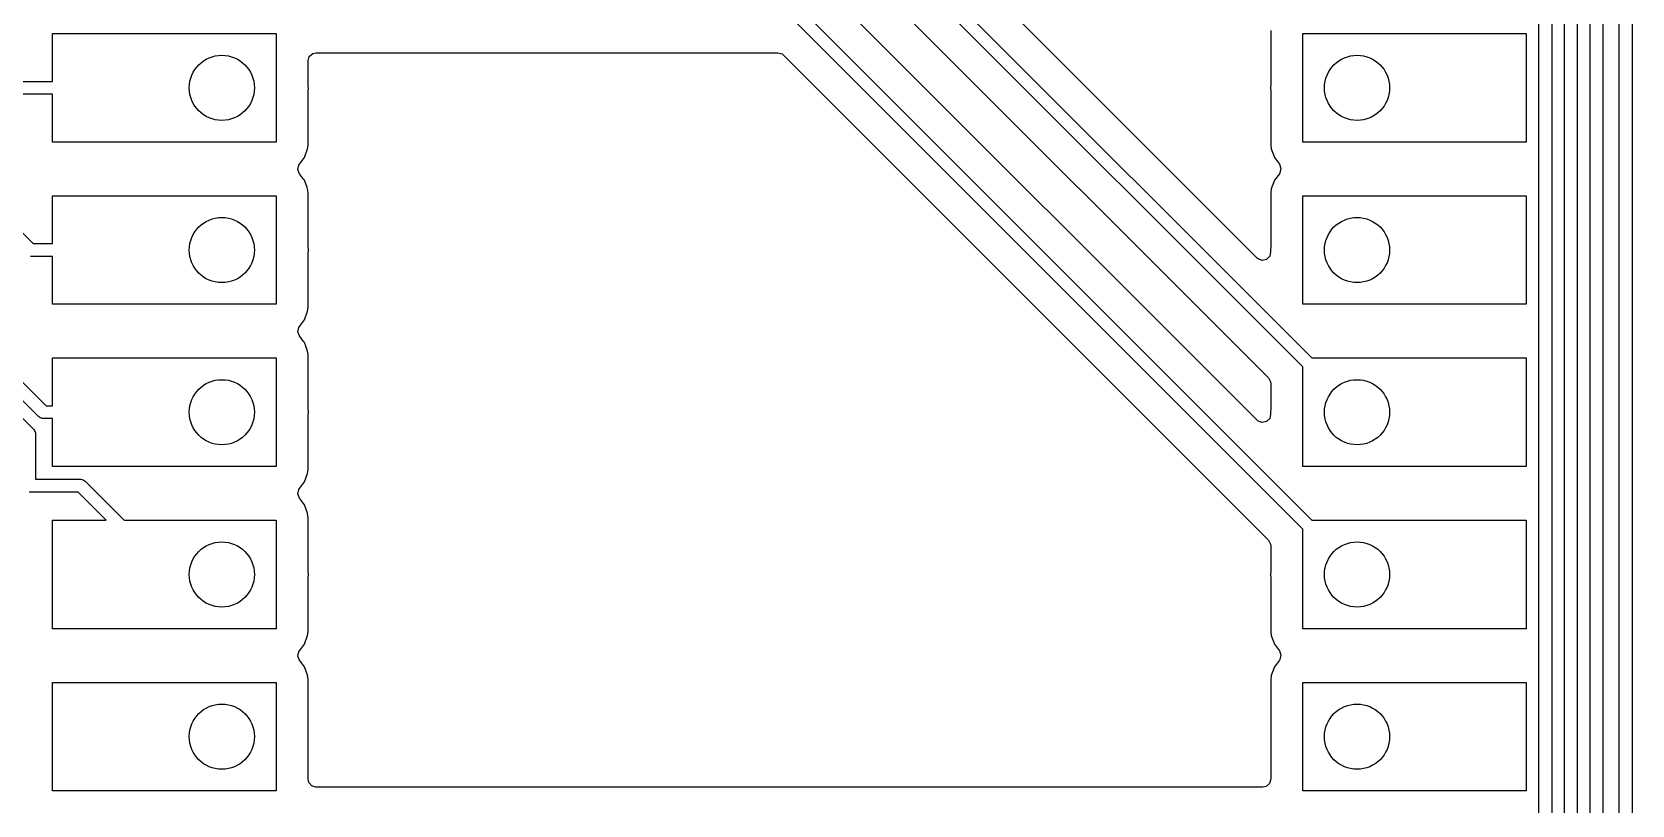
# Model space of a CAD drawing. Extents: x 98 to 223, y -135 to -41.
# Drawn here: x 197.53 to 222.59, y -95.94 to -83.84 of the extents above; entities that cross this region are included whole.
import ezdxf

# ---------------------------------------------------------------- set-up
doc = ezdxf.new("R2010")
doc.units = 0
doc.layers.add('BLACK', color=7, linetype='CONTINUOUS')

msp = doc.modelspace()

# ---------------------------------------------------------------- linework, layer by layer
at = {"layer": 'BLACK', "linetype": 'CONTINUOUS'}
for p, q in [((222.388125, -105.088296), (222.388125, -51.103609)), ((222.588125, -51.062188), (222.588125, -105.129718)), ((222.13125, -51.34375), (222.13125, -104.433186)), ((221.93125, -104.391764), (221.93125, -51.385172)), ((221.53125, -104.226078), (221.53125, -55.461422)), ((221.73125, -55.42), (221.73125, -104.2675)), ((221.13125, -101.062328), (221.13125, -58.205172)), ((221.33125, -58.16375), (221.33125, -101.10375)), ((201.75125, -73.122328), (217.572671, -88.94375)), ((216.716817, -87.380081), (202.288069, -72.951333)), ((217.43125, -89.085171), (201.580539, -73.234461)), ((202.06568, -74.427415), (216.894432, -89.256168)), ((216.716817, -89.920082), (209.99884, -83.202105)), ((217.43125, -91.625172), (209.469828, -83.66375)), ((209.581961, -83.493039), (217.572672, -91.48375)), ((197.85125, -84.61375), (197.85125, -83.86375)), ((197.85125, -83.86375), (201.35125, -83.86375)), ((201.35125, -83.86375), (201.35125, -85.56375)), ((216.93075, -83.815885), (216.93075, -84.649366)), ((217.43125, -85.56375), (217.43125, -83.86375)), ((217.43125, -83.86375), (220.93125, -83.86375)), ((220.93125, -83.86375), (220.93125, -85.56375)), ((201.871434, -84.221211), (201.924238, -84.175456)), ((201.924238, -84.175456), (201.975749, -84.16425)), ((201.975749, -84.16425), (209.211153, -84.16425)), ((209.211153, -84.16425), (209.278192, -84.183935)), ((209.278192, -84.183935), (209.298834, -84.200569)), ((209.298834, -84.200569), (216.894431, -91.796166)), ((201.851749, -84.28825), (201.871434, -84.221211)), ((201.851749, -84.649363), (201.851749, -84.28825)), ((153.335172, -84.61375), (197.85125, -84.61375)), ((201.852221, -84.660171), (201.851749, -84.649363)), ((201.856081, -84.704292), (201.852221, -84.660171)), ((216.930278, -84.660173), (216.925591, -84.713747)), ((216.93075, -84.649366), (216.930278, -84.660173)), ((197.85125, -84.81375), (153.29375, -84.81375)), ((197.85125, -85.56375), (197.85125, -84.81375)), ((201.851749, -84.778133), (201.852221, -84.767326)), ((201.85175, -85.611623), (201.851749, -84.778133)), ((201.852221, -84.767326), (201.852947, -84.759035)), ((201.852947, -84.759035), (201.856909, -84.71375)), ((201.856909, -84.71375), (201.856081, -84.704292)), ((216.925591, -84.713747), (216.925591, -84.713752)), ((216.925591, -84.713752), (216.930278, -84.767326)), ((216.930278, -84.767326), (216.93075, -84.778133)), ((216.93075, -84.778133), (216.93075, -85.61162)), ((195.436336, -85.043039), (197.547047, -87.15375)), ((193.498211, -85.443039), (197.748922, -89.69375)), ((197.636789, -89.864461), (193.386078, -85.61375)), ((201.35125, -85.56375), (197.85125, -85.56375)), ((201.795046, -85.806081), (201.845341, -85.671233)), ((201.845341, -85.671233), (201.85175, -85.611623)), ((216.93075, -85.61162), (216.930751, -85.611626)), ((216.930751, -85.611626), (216.937158, -85.671233)), ((216.937158, -85.671233), (216.987452, -85.806078)), ((220.93125, -85.56375), (217.43125, -85.56375)), ((193.332525, -85.843039), (197.555711, -90.066225)), ((201.693254, -85.992598), (201.708105, -85.924325)), ((201.708105, -85.924325), (201.717666, -85.909446)), ((201.717666, -85.909446), (201.795046, -85.806081)), ((216.987452, -85.806078), (216.987453, -85.80608)), ((216.987453, -85.80608), (217.064828, -85.909439)), ((217.064828, -85.909439), (217.089245, -85.974903)), ((201.717671, -86.058059), (201.693254, -85.992598)), ((201.783035, -86.145375), (201.717671, -86.058059)), ((201.795045, -86.161418), (201.783035, -86.145375)), ((201.795047, -86.161421), (201.795045, -86.161418)), ((201.836429, -86.272374), (201.795047, -86.161421)), ((216.987452, -86.161421), (216.937158, -86.296267)), ((216.987453, -86.161419), (216.987452, -86.161421)), ((217.064828, -86.058061), (216.987453, -86.161419)), ((217.074394, -86.043176), (217.064828, -86.058061)), ((217.089245, -85.974903), (217.074394, -86.043176)), ((197.85125, -87.15375), (197.85125, -86.40375)), ((197.85125, -86.40375), (201.35125, -86.40375)), ((201.35125, -86.40375), (201.35125, -88.10375)), ((201.845341, -86.296267), (201.836429, -86.272374)), ((201.851747, -86.355866), (201.845341, -86.296267)), ((201.851748, -86.355873), (201.851747, -86.355866)), ((201.851749, -86.355879), (201.851748, -86.355873)), ((201.851749, -87.189363), (201.851749, -86.355879)), ((216.930751, -86.355873), (216.93075, -86.355885)), ((216.93075, -86.355885), (216.93075, -87.189366)), ((216.937158, -86.296267), (216.930751, -86.355866)), ((216.930751, -86.355866), (216.930751, -86.355873)), ((217.43125, -88.10375), (217.43125, -86.40375)), ((217.43125, -86.40375), (220.93125, -86.40375)), ((220.93125, -86.40375), (220.93125, -88.10375)), ((197.547047, -87.15375), (197.85125, -87.15375)), ((201.852221, -87.200171), (201.851749, -87.189363)), ((201.856909, -87.253749), (201.852221, -87.200171)), ((216.930278, -87.200173), (216.925591, -87.253747)), ((216.93075, -87.189366), (216.930278, -87.200173)), ((197.85125, -87.35375), (197.505625, -87.35375)), ((197.85125, -88.10375), (197.85125, -87.35375)), ((201.851749, -87.318134), (201.852221, -87.307326)), ((201.85175, -88.151623), (201.851749, -87.318134)), ((201.852221, -87.307326), (201.856909, -87.25375)), ((201.856909, -87.25375), (201.856909, -87.253749)), ((216.73177, -87.392832), (216.716817, -87.380081)), ((216.797613, -87.416209), (216.73177, -87.392832)), ((216.865642, -87.400277), (216.797613, -87.416209)), ((216.914258, -87.350095), (216.865642, -87.400277)), ((216.928026, -87.281596), (216.914258, -87.350095)), ((216.925591, -87.253747), (216.925591, -87.253756)), ((216.925591, -87.253756), (216.928026, -87.281596)), ((201.35125, -88.10375), (197.85125, -88.10375)), ((201.845341, -88.211233), (201.85175, -88.151623)), ((220.93125, -88.10375), (217.43125, -88.10375)), ((201.708105, -88.464325), (201.717666, -88.449446)), ((201.717666, -88.449446), (201.795046, -88.346081)), ((201.795046, -88.346081), (201.845341, -88.211233)), ((201.693254, -88.532598), (201.708105, -88.464325)), ((201.717671, -88.598059), (201.693254, -88.532598)), ((201.781829, -88.683764), (201.717671, -88.598059)), ((201.795045, -88.701418), (201.781829, -88.683764)), ((201.795047, -88.701421), (201.795045, -88.701418)), ((201.822902, -88.776106), (201.795047, -88.701421)), ((197.85125, -89.69375), (197.85125, -88.94375)), ((197.85125, -88.94375), (201.35125, -88.94375)), ((201.35125, -88.94375), (201.35125, -90.64375)), ((201.845341, -88.836267), (201.822902, -88.776106)), ((201.848294, -88.863743), (201.845341, -88.836267)), ((201.851748, -88.895873), (201.848294, -88.863743)), ((201.851749, -88.895879), (201.851748, -88.895873)), ((201.851749, -89.729363), (201.851749, -88.895879)), ((217.572671, -88.94375), (220.93125, -88.94375)), ((220.93125, -88.94375), (220.93125, -90.64375)), ((217.43125, -90.64375), (217.43125, -89.085171)), ((216.894432, -89.256168), (216.927916, -89.317489)), ((216.927916, -89.317489), (216.93075, -89.343847)), ((216.93075, -89.343847), (216.93075, -89.729366)), ((197.748922, -89.69375), (197.85125, -89.69375)), ((197.651943, -89.876897), (197.636789, -89.864461)), ((197.687991, -89.891829), (197.651943, -89.876897)), ((197.7075, -89.89375), (197.687991, -89.891829)), ((197.85125, -89.89375), (197.7075, -89.89375)), ((197.85125, -90.64375), (197.85125, -89.89375)), ((201.852221, -89.740171), (201.851749, -89.729363)), ((201.851749, -89.858134), (201.852221, -89.847326)), ((201.85175, -90.691623), (201.851749, -89.858134)), ((201.856909, -89.793749), (201.852221, -89.740171)), ((201.852221, -89.847326), (201.856909, -89.79375)), ((201.856909, -89.79375), (201.856909, -89.793749)), ((216.731769, -89.932833), (216.716817, -89.920082)), ((216.797612, -89.95621), (216.731769, -89.932833)), ((216.865641, -89.940278), (216.797612, -89.95621)), ((216.914258, -89.890096), (216.865641, -89.940278)), ((216.928026, -89.821597), (216.914258, -89.890096)), ((216.930278, -89.740173), (216.925591, -89.793747)), ((216.925591, -89.793747), (216.925591, -89.793756)), ((216.925591, -89.793756), (216.928026, -89.821597)), ((216.93075, -89.729366), (216.930278, -89.740173)), ((197.555711, -90.066225), (197.568147, -90.081379)), ((197.568147, -90.081379), (197.583079, -90.117427)), ((197.583079, -90.117427), (197.585, -90.136936)), ((197.585, -90.136936), (197.585, -90.84375)), ((201.35125, -90.64375), (197.85125, -90.64375)), ((201.845341, -90.751233), (201.85175, -90.691623)), ((220.93125, -90.64375), (217.43125, -90.64375)), ((197.585, -90.84375), (198.291814, -90.84375)), ((198.291814, -90.84375), (198.311323, -90.845671)), ((198.311323, -90.845671), (198.347371, -90.860603)), ((198.347371, -90.860603), (198.362525, -90.873039)), ((198.362525, -90.873039), (198.973236, -91.48375)), ((201.717666, -90.989446), (201.795046, -90.886081)), ((201.795046, -90.886081), (201.845341, -90.751233)), ((198.250392, -91.04375), (197.485, -91.04375)), ((198.690392, -91.48375), (198.250392, -91.04375)), ((201.693254, -91.072598), (201.708105, -91.004325)), ((201.717671, -91.138059), (201.693254, -91.072598)), ((201.708105, -91.004325), (201.717666, -90.989446)), ((201.783035, -91.225375), (201.717671, -91.138059)), ((201.795045, -91.241418), (201.783035, -91.225375)), ((201.795047, -91.241421), (201.795045, -91.241418)), ((201.822902, -91.316106), (201.795047, -91.241421)), ((201.845341, -91.376267), (201.822902, -91.316106)), ((201.850501, -91.424274), (201.845341, -91.376267)), ((201.851748, -91.435873), (201.850501, -91.424274)), ((201.851749, -91.435879), (201.851748, -91.435873)), ((201.851749, -92.269363), (201.851749, -91.435879)), ((197.85125, -93.18375), (197.85125, -91.48375)), ((197.85125, -91.48375), (198.690392, -91.48375)), ((198.973236, -91.48375), (201.35125, -91.48375)), ((201.35125, -91.48375), (201.35125, -93.18375)), ((217.43125, -93.18375), (217.43125, -91.625172)), ((217.572672, -91.48375), (220.93125, -91.48375)), ((220.93125, -91.48375), (220.93125, -93.18375)), ((216.894431, -91.796166), (216.927916, -91.857489)), ((216.927916, -91.857489), (216.93075, -91.883847)), ((216.93075, -91.883847), (216.93075, -92.269366)), ((201.852221, -92.280171), (201.851749, -92.269363)), ((201.851749, -92.398133), (201.852221, -92.387326)), ((201.85175, -93.231623), (201.851749, -92.398133)), ((201.856909, -92.333749), (201.852221, -92.280171)), ((201.852221, -92.387326), (201.856909, -92.33375)), ((201.856909, -92.33375), (201.856909, -92.333749)), ((216.930278, -92.280173), (216.925591, -92.333747)), ((216.925591, -92.333747), (216.925591, -92.333752)), ((216.925591, -92.333752), (216.930278, -92.387326)), ((216.93075, -92.269366), (216.930278, -92.280173)), ((216.930278, -92.387326), (216.93075, -92.398133)), ((216.93075, -92.398133), (216.93075, -93.23162)), ((201.35125, -93.18375), (197.85125, -93.18375)), ((220.93125, -93.18375), (217.43125, -93.18375)), ((201.717666, -93.529446), (201.795046, -93.426081)), ((201.795046, -93.426081), (201.845341, -93.291233)), ((201.845341, -93.291233), (201.85175, -93.231623)), ((216.93075, -93.23162), (216.930751, -93.231626)), ((216.930751, -93.231626), (216.937158, -93.291233)), ((216.937158, -93.291233), (216.987452, -93.426078)), ((216.987452, -93.426078), (216.987453, -93.42608)), ((216.987453, -93.42608), (217.064828, -93.529439)), ((201.693254, -93.612598), (201.708105, -93.544325)), ((201.717671, -93.678059), (201.693254, -93.612598)), ((201.708105, -93.544325), (201.717666, -93.529446)), ((201.795045, -93.781418), (201.717671, -93.678059)), ((217.064828, -93.678061), (216.987453, -93.781419)), ((217.064828, -93.529439), (217.089245, -93.594903)), ((217.074394, -93.663176), (217.064828, -93.678061)), ((217.089245, -93.594903), (217.074394, -93.663176)), ((201.795047, -93.781421), (201.795045, -93.781418)), ((201.843455, -93.911211), (201.795047, -93.781421)), ((201.845341, -93.916267), (201.843455, -93.911211)), ((201.851747, -93.975866), (201.845341, -93.916267)), ((216.937158, -93.916267), (216.930751, -93.975866)), ((216.987452, -93.781421), (216.937158, -93.916267)), ((216.987453, -93.781419), (216.987452, -93.781421)), ((197.85125, -95.72375), (197.85125, -94.02375)), ((197.85125, -94.02375), (201.35125, -94.02375)), ((201.35125, -94.02375), (201.35125, -95.72375)), ((201.851748, -93.975873), (201.851747, -93.975866)), ((201.851749, -93.975879), (201.851748, -93.975873)), ((201.85175, -95.53925), (201.851749, -93.975879)), ((216.930751, -93.975866), (216.93075, -93.975877)), ((216.93075, -93.975877), (216.93075, -94.780723)), ((217.43125, -95.72375), (217.43125, -94.02375)), ((217.43125, -94.02375), (220.93125, -94.02375)), ((220.93125, -94.02375), (220.93125, -95.72375)), ((216.93075, -94.780723), (216.930751, -95.53925)), ((199.65125, -95.72375), (197.85125, -95.72375)), ((201.35125, -95.72375), (199.65125, -95.72375)), ((201.862956, -95.590761), (201.85175, -95.53925)), ((201.908711, -95.643565), (201.862956, -95.590761)), ((201.97575, -95.66325), (201.908711, -95.643565)), ((216.806751, -95.66325), (201.97575, -95.66325)), ((216.858263, -95.652044), (216.806751, -95.66325)), ((216.911066, -95.606289), (216.858263, -95.652044)), ((216.930751, -95.53925), (216.911066, -95.606289)), ((220.93125, -95.72375), (217.43125, -95.72375))]:
    msp.add_line(p, q, dxfattribs=at)
at = {"layer": 'BLACK'}
for centre in [(200.50125, -84.71375), (218.28125, -84.71375), (200.50125, -87.25375), (218.28125, -87.25375), (200.50125, -89.79375), (218.28125, -89.79375), (200.50125, -92.33375), (218.28125, -92.33375), (200.50125, -94.87375), (218.28125, -94.87375)]:
    msp.add_circle(centre, 0.51, dxfattribs=at)

doc.saveas('drawing.dxf')
